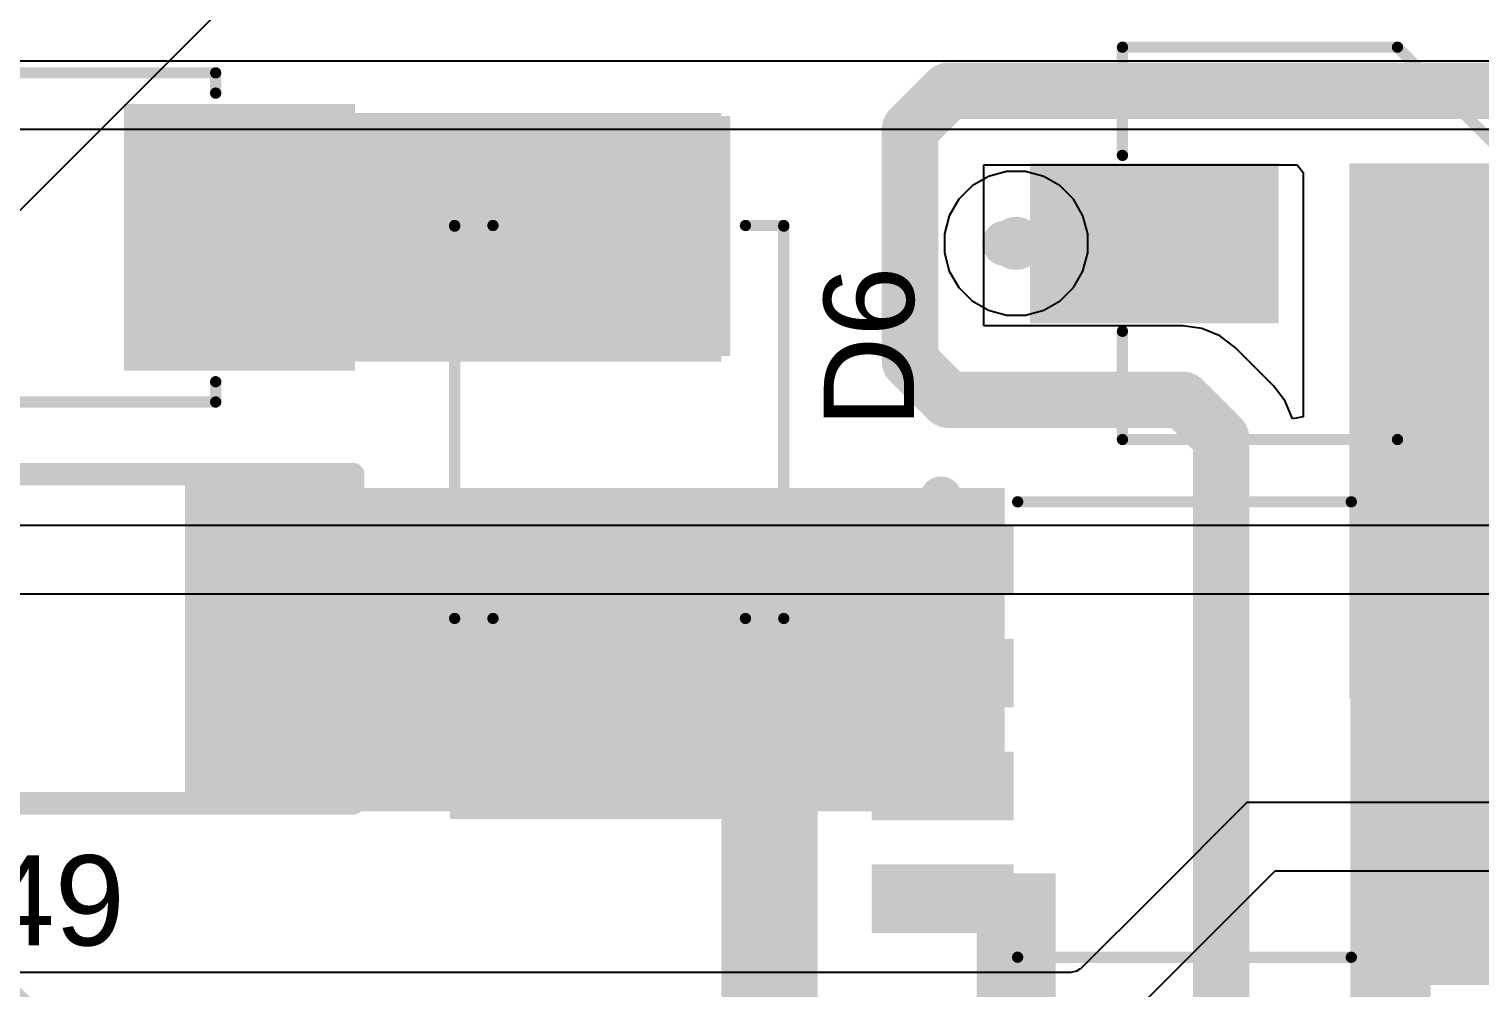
# Model space of a CAD drawing. Header units: millimetres. Extents: x 0 to 214, y 0 to 214.
# Drawn here: x 0.851 to 1.495, y 0.621 to 1.046 of the extents above; entities that cross this region are included whole.
import ezdxf

# ---------------------------------------------------------------- set-up
doc = ezdxf.new("R2010")
doc.units = ezdxf.units.MM
doc.header["$MEASUREMENT"] = 0
for name, color, linetype in [('BottomLayer', 5, 'Continuous'), ('BottomSolder', 6, 'Continuous'), ('TopLayer', 1, 'Continuous'), ('TopOverlay', 2, 'Continuous'), ('TopPaste', 8, 'Continuous'), ('TopSolder', 216, 'Continuous'), ('ViaHoleLayer', 16, 'Continuous')]:
    doc.layers.add(name, color=color, linetype=linetype)
doc.styles.add('Arial', font='', dxfattribs={"height": 0.2})
doc.styles.get('Arial').set_extended_font_data('Arial')

# ---------------------------------------------------------------- blocks, each defined once
blk = doc.blocks.new('RES_2512_93')
at = {"layer": 'TopLayer'}
for points in [[(-0.15945, 0.06693), (-0.09646, 0.06693), (-0.09646, -0.06693), (-0.15945, -0.06693)], [(0.09646, 0.06693), (0.15945, 0.06693), (0.15945, -0.06693), (0.09646, -0.06693)]]:
    blk.add_hatch(color=1, dxfattribs=at).paths.add_polyline_path(points)
at = {"layer": 'TopPaste'}
for points in [[(-0.15945, 0.06693), (-0.09646, 0.06693), (-0.09646, -0.06693), (-0.15945, -0.06693)], [(0.09646, 0.06693), (0.15945, 0.06693), (0.15945, -0.06693), (0.09646, -0.06693)]]:
    blk.add_hatch(color=8, dxfattribs=at).paths.add_polyline_path(points)
at = {"layer": 'TopSolder'}
for points in [[(-0.16345, 0.07093), (-0.09246, 0.07093), (-0.09246, -0.07093), (-0.16345, -0.07093)], [(0.09246, 0.07093), (0.16345, 0.07093), (0.16345, -0.07093), (0.09246, -0.07093)]]:
    blk.add_hatch(color=216, dxfattribs=at).paths.add_polyline_path(points)
at = {"layer": 'TopOverlay', "const_width": 0.01}
for points in [[(0.16679, 0.073), (-0.167, 0.073)], [(-0.167, 0.073), (-0.167, -0.073)], [(0.16679, 0.073), (0.16679, -0.073)], [(0.16679, -0.073), (-0.167, -0.073)]]:
    blk.add_lwpolyline(points, dxfattribs=at)
at = {"layer": 'TopOverlay', "const_width": 0.005}
for points in [[(-0.1695, 0.073, 1), (-0.1645, 0.073, 1)], [(-0.1695, 0.073, 1), (-0.1645, 0.073, 1)], [(0.16429, 0.073, 1), (0.16929, 0.073, 1)], [(0.16429, 0.073, 1), (0.16929, 0.073, 1)], [(-0.1695, -0.073, 1), (-0.1645, -0.073, 1)], [(-0.1695, -0.073, 1), (-0.1645, -0.073, 1)], [(0.16429, -0.073, 1), (0.16929, -0.073, 1)], [(0.16429, -0.073, 1), (0.16929, -0.073, 1)]]:
    blk.add_lwpolyline(points, format="xyb", close=True, dxfattribs=at)
blk = doc.blocks.new('SMB_235')
at = {"layer": 'TopLayer'}
for points in [[(-0.13386, 0.04528), (-0.03543, 0.04528), (-0.03543, -0.04528), (-0.13386, -0.04528)], [(0.03543, 0.04528), (0.13386, 0.04528), (0.13386, -0.04528), (0.03543, -0.04528)]]:
    blk.add_hatch(color=1, dxfattribs=at).paths.add_polyline_path(points)
at = {"layer": 'TopOverlay'}
for points in [[(-0.17387, -0.051), (-0.13587, -0.051), (-0.13587, 0.075), (-0.17387, 0.075)], [(-0.15787, 0.049), (-0.08487, 0.049), (-0.08487, 0.075), (-0.15787, 0.075)], [(-0.17387, -0.075), (-0.08487, -0.075), (-0.08487, -0.049), (-0.17387, -0.049)]]:
    blk.add_hatch(color=2, dxfattribs=at).paths.add_polyline_path(points)
at = {"layer": 'TopPaste'}
for points in [[(-0.13386, 0.04528), (-0.03543, 0.04528), (-0.03543, -0.04528), (-0.13386, -0.04528)], [(0.03543, 0.04528), (0.13386, 0.04528), (0.13386, -0.04528), (0.03543, -0.04528)]]:
    blk.add_hatch(color=8, dxfattribs=at).paths.add_polyline_path(points)
at = {"layer": 'TopSolder'}
for points in [[(-0.13786, 0.04928), (-0.03143, 0.04928), (-0.03143, -0.04928), (-0.13786, -0.04928)], [(0.03143, 0.04928), (0.13786, 0.04928), (0.13786, -0.04928), (0.03143, -0.04928)]]:
    blk.add_hatch(color=216, dxfattribs=at).paths.add_polyline_path(points)
at = {"layer": 'TopOverlay', "const_width": 0.005}
for points in [[(-0.085, 0.073), (-0.085, 0.056)], [(-0.085, 0.073), (0.089, 0.073)], [(0.08929, 0.073), (0.08929, 0.056)], [(-0.085, -0.056), (-0.085, -0.073)], [(0.08929, -0.056), (0.08929, -0.073)], [(-0.085, -0.073), (0.089, -0.073)]]:
    blk.add_lwpolyline(points, dxfattribs=at)
at = {"layer": 'TopOverlay', "const_width": 0.0025}
for points in [[(-0.08625, 0.073, 1), (-0.08375, 0.073, 1)], [(-0.08625, 0.073, 1), (-0.08375, 0.073, 1)], [(0.08775, 0.073, 1), (0.09025, 0.073, 1)], [(0.08804, 0.073, 1), (0.09054, 0.073, 1)], [(-0.08625, 0.056, 1), (-0.08375, 0.056, 1)], [(0.08804, 0.056, 1), (0.09054, 0.056, 1)], [(-0.08625, -0.056, 1), (-0.08375, -0.056, 1)], [(0.08804, -0.056, 1), (0.09054, -0.056, 1)], [(-0.08625, -0.073, 1), (-0.08375, -0.073, 1)], [(-0.08625, -0.073, 1), (-0.08375, -0.073, 1)], [(0.08775, -0.073, 1), (0.09025, -0.073, 1)], [(0.08804, -0.073, 1), (0.09054, -0.073, 1)]]:
    blk.add_lwpolyline(points, format="xyb", close=True, dxfattribs=at)
blk = doc.blocks.new('RU6085H_355')
at = {"layer": 'TopLayer'}
for points in [[(-0.08071, 0.06378), (-0.13583, 0.06378), (-0.13583, 0.08622), (-0.08071, 0.08622)], [(0.13583, 0.06378), (0.08071, 0.06378), (0.08071, 0.08622), (0.13583, 0.08622)], [(-0.08071, 0.01378), (-0.13583, 0.01378), (-0.13583, 0.03622), (-0.08071, 0.03622)], [(0.13583, 0.01378), (0.08071, 0.01378), (0.08071, 0.03622), (0.13583, 0.03622)], [(-0.08071, -0.03622), (-0.13583, -0.03622), (-0.13583, -0.01378), (-0.08071, -0.01378)], [(0.13583, -0.03622), (0.08071, -0.03622), (0.08071, -0.01378), (0.13583, -0.01378)], [(-0.08071, -0.08622), (-0.13583, -0.08622), (-0.13583, -0.06378), (-0.08071, -0.06378)], [(0.13583, -0.08622), (0.08071, -0.08622), (0.08071, -0.06378), (0.13583, -0.06378)]]:
    blk.add_hatch(color=1, dxfattribs=at).paths.add_polyline_path(points)
at = {"layer": 'TopPaste'}
for points in [[(-0.08071, 0.06378), (-0.13583, 0.06378), (-0.13583, 0.08622), (-0.08071, 0.08622)], [(0.13583, 0.06378), (0.08071, 0.06378), (0.08071, 0.08622), (0.13583, 0.08622)], [(-0.08071, 0.01378), (-0.13583, 0.01378), (-0.13583, 0.03622), (-0.08071, 0.03622)], [(0.13583, 0.01378), (0.08071, 0.01378), (0.08071, 0.03622), (0.13583, 0.03622)], [(-0.08071, -0.03622), (-0.13583, -0.03622), (-0.13583, -0.01378), (-0.08071, -0.01378)], [(0.13583, -0.03622), (0.08071, -0.03622), (0.08071, -0.01378), (0.13583, -0.01378)], [(-0.08071, -0.08622), (-0.13583, -0.08622), (-0.13583, -0.06378), (-0.08071, -0.06378)], [(0.13583, -0.08622), (0.08071, -0.08622), (0.08071, -0.06378), (0.13583, -0.06378)]]:
    blk.add_hatch(color=8, dxfattribs=at).paths.add_polyline_path(points)
at = {"layer": 'TopSolder'}
for points in [[(-0.07671, 0.05978), (-0.13983, 0.05978), (-0.13983, 0.09022), (-0.07671, 0.09022)], [(0.13983, 0.05978), (0.07671, 0.05978), (0.07671, 0.09022), (0.13983, 0.09022)], [(-0.07671, 0.00978), (-0.13983, 0.00978), (-0.13983, 0.04022), (-0.07671, 0.04022)], [(0.13983, 0.00978), (0.07671, 0.00978), (0.07671, 0.04022), (0.13983, 0.04022)], [(-0.07671, -0.04022), (-0.13983, -0.04022), (-0.13983, -0.00978), (-0.07671, -0.00978)], [(0.13983, -0.04022), (0.07671, -0.04022), (0.07671, -0.00978), (0.13983, -0.00978)], [(-0.07671, -0.09022), (-0.13983, -0.09022), (-0.13983, -0.05978), (-0.07671, -0.05978)], [(0.13983, -0.09022), (0.07671, -0.09022), (0.07671, -0.05978), (0.13983, -0.05978)]]:
    blk.add_hatch(color=216, dxfattribs=at).paths.add_polyline_path(points)
at = {"layer": 'TopOverlay'}
for points, const_width in [([(-0.10476, 0.103, 1), (-0.11324, 0.103, 1)], 0.01), ([(-0.11574, 0.103, 1), (-0.11074, 0.103, 1)], 0.005), ([(-0.10726, 0.103, 1), (-0.10226, 0.103, 1)], 0.005), ([(-0.07625, 0.101, 1), (-0.07375, 0.101, 1)], 0.0025), ([(0.07175, 0.101, 1), (0.07425, 0.101, 1)], 0.0025), ([(-0.07625, -0.101, 1), (-0.07375, -0.101, 1)], 0.0025), ([(0.07175, -0.101, 1), (0.07425, -0.101, 1)], 0.0025)]:
    blk.add_lwpolyline(points, format="xyb", close=True, dxfattribs=dict(at, const_width=const_width))
at = {"layer": 'TopOverlay', "const_width": 0.005}
for points in [[(-0.075, 0.101), (0.073, 0.101)], [(-0.075, -0.101), (0.073, -0.101)]]:
    blk.add_lwpolyline(points, dxfattribs=at)
blk = doc.blocks.new('SS510B_356')
at = {"layer": 'TopLayer'}
for points in [[(-0.1378, 0.05512), (-0.04331, 0.05512), (-0.04331, -0.05512), (-0.1378, -0.05512)], [(0.04331, 0.05512), (0.1378, 0.05512), (0.1378, -0.05512), (0.04331, -0.05512)]]:
    blk.add_hatch(color=1, dxfattribs=at).paths.add_polyline_path(points)
at = {"layer": 'TopOverlay'}
for points in [[(-0.18006, -0.07502), (-0.14106, -0.07502), (-0.14106, 0.07498), (-0.18006, 0.07498)], [(-0.14406, 0.05798), (-0.08106, 0.05798), (-0.08106, 0.07498), (-0.14406, 0.07498)], [(-0.14406, -0.07502), (-0.08106, -0.07502), (-0.08106, -0.05802), (-0.14406, -0.05802)]]:
    blk.add_hatch(color=2, dxfattribs=at).paths.add_polyline_path(points)
at = {"layer": 'TopPaste'}
for points in [[(-0.1378, 0.05512), (-0.04331, 0.05512), (-0.04331, -0.05512), (-0.1378, -0.05512)], [(0.04331, 0.05512), (0.1378, 0.05512), (0.1378, -0.05512), (0.04331, -0.05512)]]:
    blk.add_hatch(color=8, dxfattribs=at).paths.add_polyline_path(points)
at = {"layer": 'TopSolder'}
for points in [[(-0.1418, 0.05912), (-0.03931, 0.05912), (-0.03931, -0.05912), (-0.1418, -0.05912)], [(0.03931, 0.05912), (0.1418, 0.05912), (0.1418, -0.05912), (0.03931, -0.05912)]]:
    blk.add_hatch(color=216, dxfattribs=at).paths.add_polyline_path(points)
at = {"layer": 'TopOverlay', "const_width": 0.005}
for points in [[(-0.081, 0.073), (0.08, 0.073)], [(-0.081, 0.064), (-0.081, 0.073)], [(0.08, 0.064), (0.08, 0.073)], [(-0.081, -0.073), (-0.081, -0.064)], [(0.08, -0.073), (0.08, -0.064)], [(-0.081, -0.073), (0.08, -0.073)]]:
    blk.add_lwpolyline(points, dxfattribs=at)
at = {"layer": 'TopOverlay', "const_width": 0.0025}
for points in [[(-0.08225, 0.073, 1), (-0.07975, 0.073, 1)], [(-0.08225, 0.073, 1), (-0.07975, 0.073, 1)], [(0.07875, 0.073, 1), (0.08125, 0.073, 1)], [(0.07875, 0.073, 1), (0.08125, 0.073, 1)], [(-0.08225, 0.064, 1), (-0.07975, 0.064, 1)], [(0.07875, 0.064, 1), (0.08125, 0.064, 1)], [(-0.08225, -0.064, 1), (-0.07975, -0.064, 1)], [(0.07875, -0.064, 1), (0.08125, -0.064, 1)], [(-0.08225, -0.073, 1), (-0.07975, -0.073, 1)], [(-0.08225, -0.073, 1), (-0.07975, -0.073, 1)], [(0.07875, -0.073, 1), (0.08125, -0.073, 1)], [(0.07875, -0.073, 1), (0.08125, -0.073, 1)]]:
    blk.add_lwpolyline(points, format="xyb", close=True, dxfattribs=at)
blk = doc.blocks.new('RVT1E100M0405__464')
at = {"layer": 'TopLayer'}
for points in [[(-0.12205, 0.0315), (-0.01969, 0.0315), (-0.01969, -0.0315), (-0.12205, -0.0315)], [(0.01969, 0.0315), (0.12205, 0.0315), (0.12205, -0.0315), (0.01969, -0.0315)]]:
    blk.add_hatch(color=1, dxfattribs=at).paths.add_polyline_path(points)
at = {"layer": 'TopPaste'}
for points in [[(-0.12205, 0.0315), (-0.01969, 0.0315), (-0.01969, -0.0315), (-0.12205, -0.0315)], [(0.01969, 0.0315), (0.12205, 0.0315), (0.12205, -0.0315), (0.01969, -0.0315)]]:
    blk.add_hatch(color=8, dxfattribs=at).paths.add_polyline_path(points)
at = {"layer": 'TopSolder'}
for points in [[(-0.12605, 0.0355), (-0.01569, 0.0355), (-0.01569, -0.0355), (-0.12605, -0.0355)], [(0.01569, 0.0355), (0.12605, 0.0355), (0.12605, -0.0355), (0.01569, -0.0355)]]:
    blk.add_hatch(color=216, dxfattribs=at).paths.add_polyline_path(points)
at = {"layer": 'TopOverlay', "const_width": 0.005}
for points in [[(-0.037, 0.087), (-0.08325, 0.04075)], [(0.085, 0.087), (-0.037, 0.087)], [(0.085, 0.087), (0.085, 0.039)], [(-0.108, 0.065), (-0.108, 0.037)], [(-0.094, 0.051), (-0.122, 0.051)], [(-0.08325, 0.04075), (-0.08325, 0.035)], [(-0.08325, -0.035), (-0.08325, -0.04075)], [(-0.037, -0.087), (-0.08325, -0.04075)], [(0.085, -0.039), (0.085, -0.087)], [(0.085, -0.087), (-0.037, -0.087)]]:
    blk.add_lwpolyline(points, dxfattribs=at)
at = {"layer": 'TopOverlay', "const_width": 0.0025}
for points in [[(-0.03825, 0.087, 1), (-0.03575, 0.087, 1)], [(-0.03825, 0.087, 1), (-0.03575, 0.087, 1)], [(0.08375, 0.087, 1), (0.08625, 0.087, 1)], [(0.08375, 0.087, 1), (0.08625, 0.087, 1)], [(-0.10925, 0.065, 1), (-0.10675, 0.065, 1)], [(-0.12325, 0.051, 1), (-0.12075, 0.051, 1)], [(-0.09525, 0.051, 1), (-0.09275, 0.051, 1)], [(-0.10925, 0.037, 1), (-0.10675, 0.037, 1)], [(-0.0845, 0.04075, 1), (-0.082, 0.04075, 1)], [(-0.0845, 0.04075, 1), (-0.082, 0.04075, 1)], [(0.08375, 0.039, 1), (0.08625, 0.039, 1)], [(-0.0845, 0.035, 1), (-0.082, 0.035, 1)], [(-0.0845, -0.035, 1), (-0.082, -0.035, 1)], [(-0.0845, -0.04075, 1), (-0.082, -0.04075, 1)], [(-0.0845, -0.04075, 1), (-0.082, -0.04075, 1)], [(0.08375, -0.039, 1), (0.08625, -0.039, 1)], [(-0.03825, -0.087, 1), (-0.03575, -0.087, 1)], [(-0.03825, -0.087, 1), (-0.03575, -0.087, 1)], [(0.08375, -0.087, 1), (0.08625, -0.087, 1)], [(0.08375, -0.087, 1), (0.08625, -0.087, 1)]]:
    blk.add_lwpolyline(points, format="xyb", close=True, dxfattribs=at)

msp = doc.modelspace()

# ---------------------------------------------------------------- hatches: boundary and pattern name
at = {"layer": 'BottomLayer'}
h = msp.add_hatch(color=5, dxfattribs=at)
edge = h.paths.add_edge_path()
edge.add_arc((1.28891, 0.9514), 0.01181, 0, 360)
at = {"layer": 'BottomSolder'}
h = msp.add_hatch(color=6, dxfattribs=at)
edge = h.paths.add_edge_path()
edge.add_arc((1.28891, 0.9514), 0.00591, 0, 360)
at = {"layer": 'TopLayer'}
for points in [[(0.89717, 0.89892), (1.15814, 0.89892), (1.15814, 1.00915), (0.89717, 1.00915)], [(1.43674, 0.74955), (1.54316, 0.74955), (1.54316, 0.98289), (1.43674, 0.98289)], [(0.92432, 0.69955), (1.28391, 0.69955), (1.28391, 0.84296), (0.92432, 0.84296)], [(1.22879, 0.71355), (1.28391, 0.71355), (1.28391, 0.836), (1.22879, 0.836)], [(1.43725, 0.57762), (1.47289, 0.57762), (1.47289, 0.836), (1.43725, 0.836)], [(1.44533, 0.66355), (1.50045, 0.66355), (1.50045, 0.836), (1.44533, 0.836)], [(1.43725, 0.6224), (1.61287, 0.6224), (1.61287, 0.79153), (1.43725, 0.79153)], [(1.15814, 0.54103), (1.20087, 0.54103), (1.20087, 0.72199), (1.15814, 0.72199)], [(1.27146, 0.58588), (1.30646, 0.58588), (1.30646, 0.67199), (1.27146, 0.67199)]]:
    msp.add_hatch(color=1, dxfattribs=at).paths.add_polyline_path(points)
h = msp.add_hatch(color=1, dxfattribs=at)
edge = h.paths.add_edge_path()
edge.add_arc((1.28891, 0.9514), 0.01181, 0, 360)
at = {"layer": 'TopSolder'}
h = msp.add_hatch(color=216, dxfattribs=at)
edge = h.paths.add_edge_path()
edge.add_arc((1.28891, 0.9514), 0.00591, 0, 360)
at = {"layer": 'ViaHoleLayer'}
h = msp.add_hatch(color=16, dxfattribs=at)
edge = h.paths.add_edge_path()
edge.add_arc((1.28891, 0.9514), 0.00591, 0, 360)

# ---------------------------------------------------------------- linework, layer by layer
at = {"layer": 'BottomLayer'}
for p, q in [((1.62877, 1.03226), (0.478, 1.03226)), ((0.478, 1.002), (1.63097, 1.002)), ((1.27663, 0.98104), (1.26938, 0.97685)), ((1.28472, 0.98321), (1.27663, 0.98104)), ((1.2931, 0.98321), (1.28472, 0.98321)), ((1.30119, 0.98104), (1.2931, 0.98321)), ((1.30845, 0.97685), (1.30119, 0.98104)), ((1.26938, 0.97685), (1.26346, 0.97093)), ((1.31437, 0.97093), (1.30845, 0.97685)), ((1.26346, 0.97093), (1.25927, 0.96367)), ((1.31856, 0.96367), (1.31437, 0.97093)), ((1.25927, 0.96367), (1.2571, 0.95558)), ((1.32072, 0.95558), (1.31856, 0.96367)), ((1.2571, 0.95558), (1.2571, 0.94721)), ((1.32072, 0.94721), (1.32072, 0.95558)), ((1.2571, 0.94721), (1.25927, 0.93912)), ((1.31856, 0.93912), (1.32072, 0.94721)), ((1.25927, 0.93912), (1.26346, 0.93186)), ((1.31437, 0.93186), (1.31856, 0.93912)), ((1.26346, 0.93186), (1.26938, 0.92594)), ((1.30845, 0.92594), (1.31437, 0.93186)), ((1.26938, 0.92594), (1.27663, 0.92175)), ((1.27663, 0.92175), (1.28472, 0.91959)), ((1.2931, 0.91959), (1.30119, 0.92175)), ((1.30119, 0.92175), (1.30845, 0.92594)), ((1.28472, 0.91959), (1.2931, 0.91959)), ((1.64935, 0.82626), (0.61517, 0.82626)), ((0.61715, 0.796), (1.66392, 0.796)), ((1.39131, 0.70342), (1.35012, 0.66223)), ((1.40385, 0.70342), (1.39131, 0.70342)), ((1.57432, 0.70342), (1.40385, 0.70342)), ((1.40385, 0.70342), (1.40385, 0.70342)), ((1.40385, 0.70342), (1.40385, 0.70342)), ((1.33919, 0.60851), (1.40385, 0.67316)), ((1.40385, 0.67316), (1.41011, 0.67316)), ((1.41011, 0.67316), (1.41011, 0.67316)), ((1.41011, 0.67316), (1.5392, 0.67316)), ((1.41011, 0.67316), (1.41011, 0.67316)), ((1.35012, 0.66223), (1.31779, 0.6299)), ((0.93682, 0.62803), (0.80369, 0.62803)), ((0.96692, 0.62803), (0.93682, 0.62803)), ((0.93682, 0.62803), (0.93682, 0.62803)), ((0.93682, 0.62803), (0.93682, 0.62803)), ((1.3113, 0.62803), (0.96692, 0.62803)), ((0.96692, 0.62803), (0.96692, 0.62803)), ((0.96692, 0.62803), (0.96692, 0.62803)), ((1.31328, 0.62803), (1.3113, 0.62803)), ((1.31382, 0.62811), (1.31328, 0.62803)), ((1.31569, 0.62861), (1.31382, 0.62811)), ((1.31736, 0.62957), (1.31569, 0.62861)), ((1.31779, 0.6299), (1.31736, 0.62957))]:
    msp.add_line(p, q, dxfattribs=at)
at = {"layer": 'BottomSolder'}
msp.add_line((0.01331, 0.13315), (214.05121, 213.98292), dxfattribs=at)
at = {"layer": 'TopLayer'}
for p, q in [((1.27465, 0.91481), (1.27465, 0.98625)), ((1.27465, 0.98625), (1.41359, 0.98625)), ((1.41359, 0.98625), (1.41635, 0.98289)), ((1.41635, 0.98289), (1.41635, 0.87441)), ((1.36287, 0.91481), (1.27465, 0.91481)), ((1.36711, 0.91426), (1.36287, 0.91481)), ((1.37135, 0.9137), (1.36711, 0.91426)), ((1.37926, 0.91042), (1.37135, 0.9137)), ((1.38605, 0.90521), (1.37926, 0.91042)), ((1.40305, 0.88821), (1.38605, 0.90521)), ((1.40826, 0.88142), (1.40305, 0.88821)), ((1.41153, 0.87352), (1.40826, 0.88142)), ((1.41635, 0.87441), (1.41153, 0.87352))]:
    msp.add_line(p, q, dxfattribs=at)
for points, const_width in [([(1.24187, 1.00203), (1.25887, 1.01903)], 0.025), ([(1.25887, 1.01903), (1.65787, 1.01903)], 0.025), ([(1.24187, 0.89902), (1.24187, 1.00203)], 0.025), ([(1.28391, 0.9514), (1.28891, 0.9514)], 0.02), ([(1.28891, 0.9514), (1.35025, 0.9514)], 0.02), ([(1.24187, 0.89902), (1.25886, 0.88203)], 0.025), ([(1.25886, 0.88203), (1.36287, 0.88203)], 0.025), ([(1.36287, 0.88203), (1.37987, 0.86503)], 0.025), ([(1.37987, 0.4494), (1.37987, 0.86503)], 0.025), ([(0.82287, 0.62803), (0.86458, 0.58633)], 0.025)]:
    msp.add_lwpolyline(points, dxfattribs=dict(at, const_width=const_width))
for points, const_width in [([(1.25262, 1.01903, 1), (1.26512, 1.01903, 1)], 0.0125), ([(1.25262, 1.01903, 1), (1.26512, 1.01903, 1)], 0.0125), ([(1.23562, 1.00203, 1), (1.24812, 1.00203, 1)], 0.0125), ([(1.23562, 1.00203, 1), (1.24812, 1.00203, 1)], 0.0125), ([(1.27891, 0.9514, 1), (1.28891, 0.9514, 1)], 0.01), ([(1.28391, 0.9514, 1), (1.29391, 0.9514, 1)], 0.01), ([(1.28391, 0.9514, 1), (1.29391, 0.9514, 1)], 0.01), ([(1.34525, 0.9514, 1), (1.35525, 0.9514, 1)], 0.01), ([(1.23562, 0.89902, 1), (1.24812, 0.89902, 1)], 0.0125), ([(1.23562, 0.89902, 1), (1.24812, 0.89902, 1)], 0.0125), ([(1.25261, 0.88203, 1), (1.26511, 0.88203, 1)], 0.0125), ([(1.25261, 0.88203, 1), (1.26511, 0.88203, 1)], 0.0125), ([(1.35662, 0.88203, 1), (1.36912, 0.88203, 1)], 0.0125), ([(1.35662, 0.88203, 1), (1.36912, 0.88203, 1)], 0.0125), ([(1.37362, 0.86503, 1), (1.38612, 0.86503, 1)], 0.0125), ([(1.37362, 0.86503, 1), (1.38612, 0.86503, 1)], 0.0125)]:
    msp.add_lwpolyline(points, format="xyb", close=True, dxfattribs=dict(at, const_width=const_width))
at = {"layer": 'TopSolder'}
msp.add_line((0.01331, 0.13315), (214.05121, 213.98292), dxfattribs=at)

# ---------------------------------------------------------------- block references
for name, p, rotation in [('RVT1E100M0405__464', (1.42111, 0.9514), 180), ('SMB_235', (1.11287, 0.87003), 90), ('RES_2512_93', (0.82787, 0.77603), 180)]:
    msp.add_blockref(name, p, dxfattribs=dict(rotation=rotation))
for name, p in [('SS510B_356', (0.85387, 0.95403)), ('RU6085H_355', (1.36462, 0.73577))]:
    msp.add_blockref(name, p)

# ---------------------------------------------------------------- texts
at = {"layer": 'TopOverlay', "style": 'Arial'}
msp.add_text('D6', height=0.04, rotation=90, dxfattribs=at).set_placement((1.24361, 0.86971))
msp.add_text('R149', height=0.04, dxfattribs=at).set_placement((0.76002, 0.64001))

doc.saveas('drawing.dxf')
